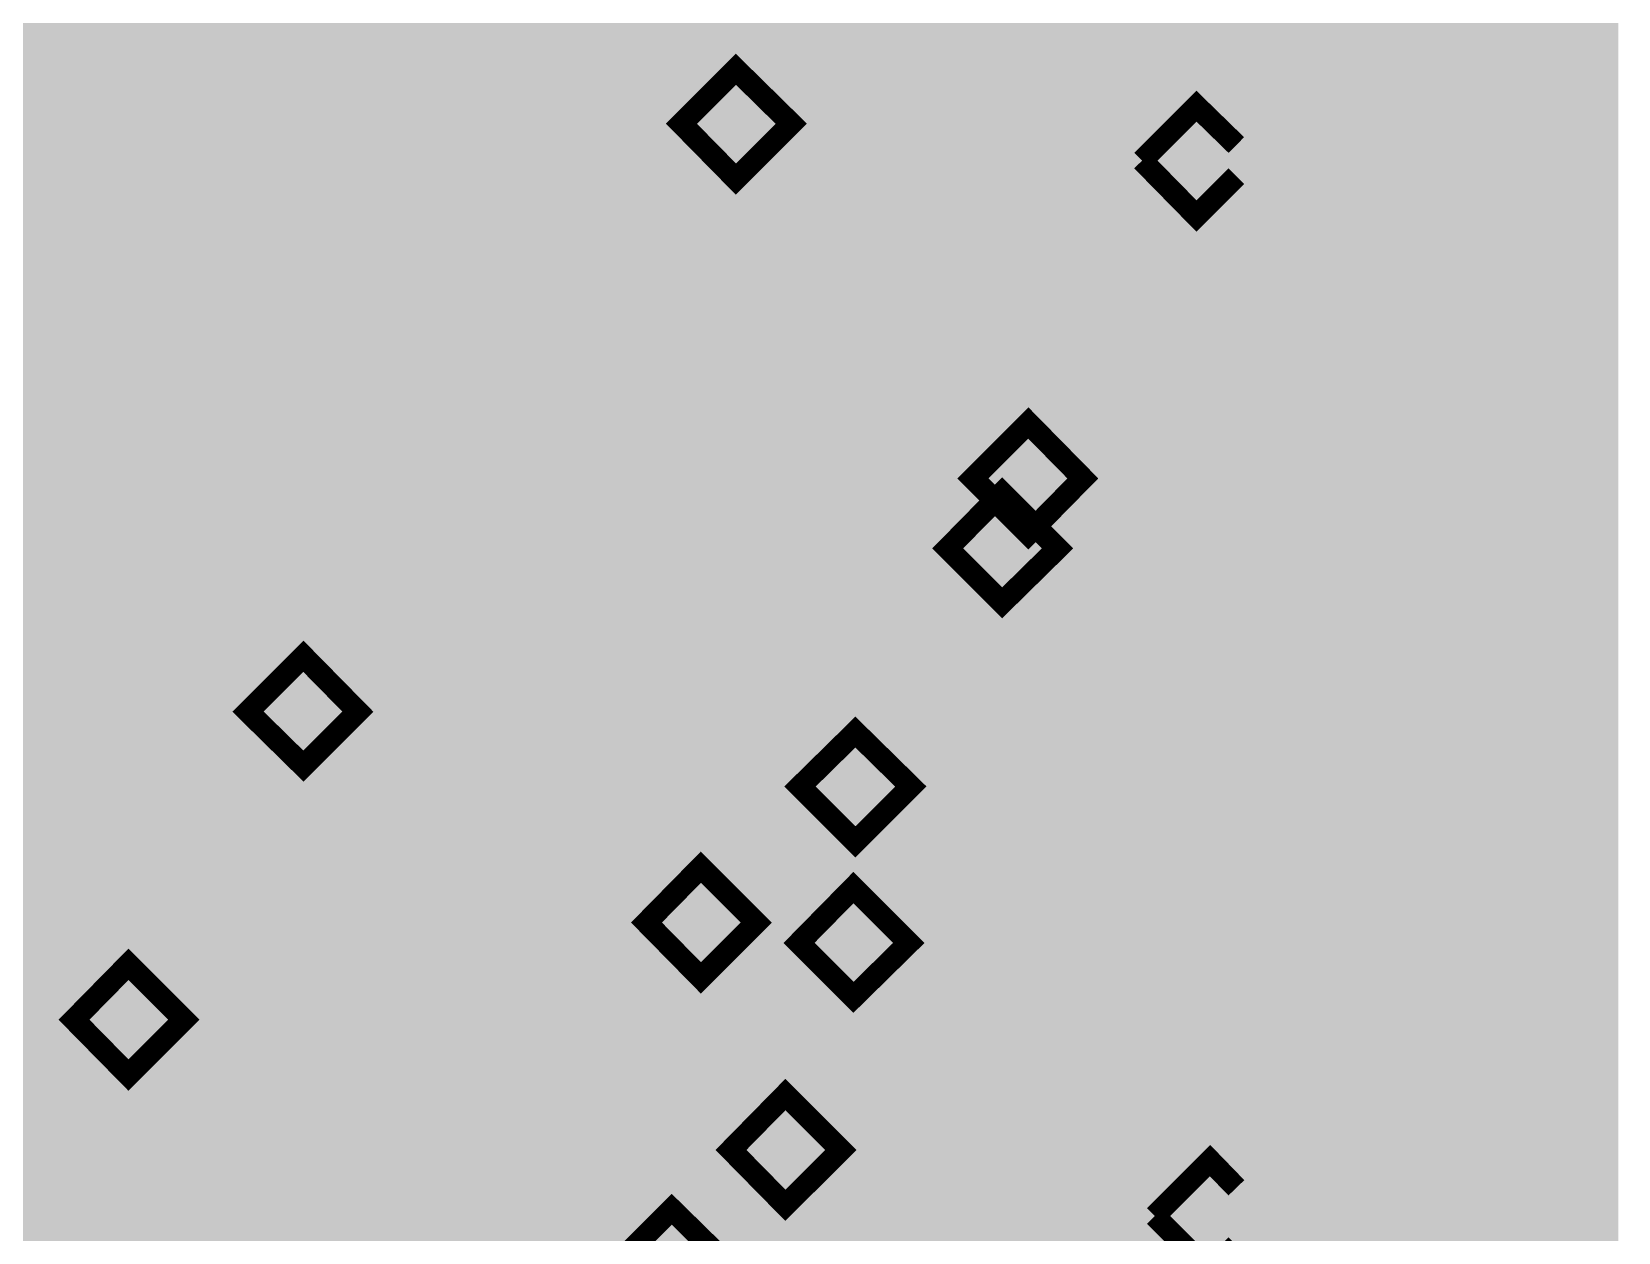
# Model space of a CAD drawing. Header units: millimetres. Extents: x 92 to 588, y 96 to 434.
# Drawn here: x 559.37 to 588.17, y 353.57 to 375.36 of the extents above; entities that cross this region are included whole.
import ezdxf

# ---------------------------------------------------------------- set-up
doc = ezdxf.new("R2010")
doc.units = ezdxf.units.MM
doc.layers.add('H', color=7, linetype='Continuous')
doc.layers.add('P', color=7, linetype='Continuous')

msp = doc.modelspace()

# ---------------------------------------------------------------- hatches: boundary and pattern name
at = {"layer": 'H', "linetype": 'Continuous'}
for points in [[(291.162, 223.903), (291.162, 433.788), (588.166, 433.788), (588.166, 223.903), (291.162, 223.903)], [(572.15, 372.687), (571.162, 373.692), (572.15, 374.68), (573.155, 373.692), (572.15, 372.687)], [(580.51, 372.016), (579.523, 373.022), (580.51, 374.01), (581.234, 373.304), (581.234, 372.74), (580.51, 372.016)], [(570.827, 370.2), (570.65, 370.217), (570.456, 370.235), (570.297, 370.288), (570.156, 370.358), (570.156, 370.711), (570.227, 370.693), (570.28, 370.658), (570.368, 370.605), (570.456, 370.588), (570.544, 370.552), (570.633, 370.517), (570.721, 370.499), (570.827, 370.499), (570.932, 370.517), (571.038, 370.535), (571.091, 370.552), (571.162, 370.623), (571.197, 370.658), (571.268, 370.746), (571.303, 370.835), (571.338, 370.94), (571.338, 371.082), (571.338, 371.152), (571.32, 371.258), (571.303, 371.311), (571.285, 371.346), (571.232, 371.417), (571.197, 371.452), (571.144, 371.487), (571.056, 371.523), (571.003, 371.54), (570.897, 371.575), (570.774, 371.575), (570.633, 371.575), (570.491, 371.558), (570.35, 371.523), (570.262, 371.505), (570.262, 372.845), (571.673, 372.845), (571.673, 372.528), (570.597, 372.528), (570.597, 371.858), (570.65, 371.858), (570.721, 371.858), (570.774, 371.858), (570.827, 371.858), (571.021, 371.858), (571.162, 371.822), (571.232, 371.805), (571.356, 371.752), (571.426, 371.699), (571.479, 371.646), (571.585, 371.523), (571.62, 371.452), (571.656, 371.381), (571.691, 371.187), (571.691, 370.993), (571.656, 370.817), (571.62, 370.729), (571.603, 370.658), (571.515, 370.517), (571.462, 370.464), (571.409, 370.394), (571.268, 370.305), (571.197, 370.27), (571.109, 370.235), (570.932, 370.2), (570.827, 370.2)], [(572.855, 370.2), (572.749, 370.2), (572.573, 370.235), (572.502, 370.253), (572.432, 370.288), (572.291, 370.376), (572.238, 370.411), (572.185, 370.482), (572.097, 370.605), (572.061, 370.658), (572.044, 370.746), (572.008, 370.888), (572.008, 370.976), (572.008, 371.082), (572.061, 371.258), (572.114, 371.364), (572.185, 371.434), (572.344, 371.575), (572.449, 371.628), (572.59, 371.505), (572.467, 371.381), (572.432, 371.311), (572.396, 371.24), (572.361, 371.082), (572.361, 370.993), (572.361, 370.888), (572.432, 370.693), (572.502, 370.605), (572.573, 370.535), (572.749, 370.464), (572.855, 370.464), (572.961, 370.464), (573.137, 370.535), (573.208, 370.588), (573.261, 370.658), (573.331, 370.835), (573.331, 370.94), (573.331, 371.029), (573.296, 371.152), (573.278, 371.205), (573.243, 371.24), (573.12, 371.346), (573.031, 371.381), (572.961, 371.417), (572.873, 371.452), (572.767, 371.505), (572.661, 371.558), (572.59, 371.505), (572.449, 371.628), (572.361, 371.699), (572.22, 371.822), (572.167, 371.893), (572.114, 371.963), (572.079, 372.122), (572.079, 372.21), (572.079, 372.299), (572.097, 372.422), (572.15, 372.546), (572.238, 372.651), (572.291, 372.704), (572.344, 372.757), (572.467, 372.828), (572.608, 372.881), (572.767, 372.898), (572.943, 372.898), (573.102, 372.881), (573.243, 372.828), (573.367, 372.757), (573.42, 372.722), (573.472, 372.669), (573.543, 372.563), (573.596, 372.44), (573.631, 372.316), (573.631, 372.246), (573.631, 372.158), (573.578, 371.981), (573.525, 371.893), (573.472, 371.822), (573.331, 371.681), (573.225, 371.628), (573.102, 371.769), (573.208, 371.893), (573.225, 371.963), (573.261, 372.016), (573.278, 372.158), (573.296, 372.246), (573.278, 372.316), (573.225, 372.475), (573.173, 372.528), (573.137, 372.563), (573.067, 372.598), (572.943, 372.634), (572.855, 372.651), (572.749, 372.634), (572.608, 372.581), (572.538, 372.546), (572.502, 372.51), (572.467, 372.457), (572.432, 372.352), (572.414, 372.263), (572.414, 372.193), (572.449, 372.087), (572.485, 372.034), (572.52, 371.999), (572.608, 371.911), (572.661, 371.875), (572.732, 371.858), (572.837, 371.805), (572.943, 371.752), (573.031, 371.717), (573.102, 371.769), (573.225, 371.628), (573.349, 371.575), (573.508, 371.434), (573.578, 371.364), (573.631, 371.293), (573.684, 371.099), (573.684, 370.976), (573.684, 370.888), (573.666, 370.746), (573.596, 370.605), (573.508, 370.482), (573.455, 370.429), (573.384, 370.376), (573.261, 370.288), (573.102, 370.235), (572.943, 370.2), (572.855, 370.2)], [(576.136, 370.253), (576.136, 371.152), (576.136, 371.417), (576.136, 372.44), (575.272, 371.417), (576.136, 371.417), (576.136, 371.152), (574.989, 371.152), (574.989, 371.505), (576.154, 372.845), (576.471, 372.845), (576.471, 371.417), (576.771, 371.417), (576.771, 371.152), (576.471, 371.152), (576.471, 370.253), (576.136, 370.253)], [(577.441, 370.2), (577.353, 370.217), (577.282, 370.217), (577.212, 370.235), (577.212, 370.57), (577.282, 370.552), (577.371, 370.535), (577.459, 370.517), (577.547, 370.499), (577.635, 370.499), (577.794, 370.535), (577.917, 370.588), (578.041, 370.676), (578.094, 370.729), (578.129, 370.782), (578.217, 370.923), (578.27, 371.082), (578.305, 371.258), (578.305, 371.364), (578.217, 371.558), (578.305, 371.611), (578.323, 371.681), (578.323, 371.911), (578.288, 372.122), (578.27, 372.21), (578.235, 372.281), (578.182, 372.422), (578.129, 372.457), (578.094, 372.51), (578.023, 372.563), (577.988, 372.581), (577.9, 372.598), (577.812, 372.616), (577.706, 372.598), (577.582, 372.546), (577.494, 372.493), (577.476, 372.457), (577.441, 372.422), (577.388, 372.316), (577.353, 372.158), (577.335, 372.016), (577.335, 371.928), (577.371, 371.805), (577.388, 371.752), (577.406, 371.699), (577.476, 371.611), (577.512, 371.558), (577.547, 371.54), (577.635, 371.505), (577.67, 371.487), (577.759, 371.47), (577.847, 371.47), (577.953, 371.487), (578.094, 371.505), (578.217, 371.558), (578.305, 371.364), (578.164, 371.276), (578.041, 371.24), (577.988, 371.205), (577.847, 371.187), (577.776, 371.187), (577.635, 371.187), (577.512, 371.223), (577.441, 371.24), (577.335, 371.293), (577.265, 371.346), (577.212, 371.399), (577.106, 371.523), (577.053, 371.611), (577.035, 371.699), (577, 371.893), (576.983, 371.999), (577, 372.105), (577.018, 372.281), (577.053, 372.369), (577.088, 372.44), (577.177, 372.581), (577.23, 372.651), (577.282, 372.704), (577.424, 372.793), (577.494, 372.828), (577.565, 372.863), (577.723, 372.898), (577.9, 372.898), (578.059, 372.863), (578.129, 372.828), (578.2, 372.793), (578.323, 372.722), (578.394, 372.651), (578.447, 372.581), (578.552, 372.404), (578.588, 372.281), (578.623, 372.158), (578.658, 371.875), (578.658, 371.699), (578.658, 371.54), (578.623, 371.24), (578.588, 371.099), (578.552, 370.958), (578.447, 370.711), (578.376, 370.623), (578.305, 370.517), (578.129, 370.376), (578.023, 370.305), (577.917, 370.27), (577.653, 370.217), (577.512, 370.2), (577.441, 370.2)], [(574.16, 370.253), (574.16, 370.746), (574.566, 370.746), (574.566, 370.253), (574.16, 370.253)], [(568.992, 365.737), (568.816, 365.755), (568.622, 365.79), (568.463, 365.825), (568.322, 365.896), (568.322, 366.266), (568.392, 366.231), (568.463, 366.196), (568.534, 366.16), (568.622, 366.125), (568.71, 366.09), (568.798, 366.072), (568.886, 366.054), (568.992, 366.037), (569.098, 366.054), (569.204, 366.09), (569.257, 366.107), (569.327, 366.16), (569.363, 366.196), (569.433, 366.284), (569.468, 366.39), (569.504, 366.495), (569.504, 366.619), (569.504, 366.689), (569.486, 366.795), (569.468, 366.848), (569.451, 366.883), (569.398, 366.972), (569.363, 366.989), (569.31, 367.025), (569.221, 367.078), (569.169, 367.095), (569.063, 367.113), (568.939, 367.113), (568.798, 367.113), (568.657, 367.095), (568.516, 367.078), (568.428, 367.06), (568.428, 368.383), (569.839, 368.383), (569.839, 368.083), (568.763, 368.083), (568.763, 367.395), (568.816, 367.395), (568.939, 367.413), (568.992, 367.413), (569.186, 367.395), (569.327, 367.377), (569.398, 367.36), (569.521, 367.289), (569.592, 367.236), (569.645, 367.201), (569.751, 367.078), (569.786, 367.007), (569.821, 366.919), (569.856, 366.742), (569.856, 366.619), (569.856, 366.531), (569.821, 366.354), (569.804, 366.266), (569.768, 366.196), (569.68, 366.054), (569.627, 366.002), (569.574, 365.949), (569.433, 365.843), (569.363, 365.808), (569.274, 365.79), (569.098, 365.755), (568.992, 365.737)], [(570.685, 365.755), (570.615, 365.755), (570.527, 365.755), (570.456, 365.772), (570.386, 365.79), (570.386, 366.107), (570.456, 366.09), (570.544, 366.072), (570.633, 366.054), (570.721, 366.054), (570.809, 366.054), (570.968, 366.072), (571.091, 366.125), (571.215, 366.213), (571.268, 366.266), (571.303, 366.337), (571.391, 366.46), (571.444, 366.619), (571.479, 366.813), (571.479, 366.919), (571.391, 367.095), (571.479, 367.166), (571.479, 367.219), (571.497, 367.272), (571.497, 367.448), (571.462, 367.66), (571.444, 367.748), (571.409, 367.836), (571.356, 367.959), (571.303, 368.012), (571.268, 368.048), (571.197, 368.101), (571.162, 368.118), (571.074, 368.153), (570.985, 368.153), (570.88, 368.153), (570.756, 368.101), (570.668, 368.03), (570.615, 367.959), (570.562, 367.871), (570.527, 367.695), (570.509, 367.554), (570.509, 367.483), (570.544, 367.342), (570.58, 367.236), (570.65, 367.148), (570.685, 367.113), (570.721, 367.078), (570.809, 367.042), (570.844, 367.025), (570.932, 367.025), (571.021, 367.007), (571.126, 367.025), (571.268, 367.06), (571.391, 367.095), (571.479, 366.919), (571.338, 366.831), (571.215, 366.778), (571.162, 366.76), (571.021, 366.725), (570.95, 366.725), (570.809, 366.742), (570.685, 366.76), (570.615, 366.778), (570.509, 366.848), (570.439, 366.883), (570.386, 366.936), (570.28, 367.078), (570.227, 367.148), (570.209, 367.236), (570.174, 367.43), (570.156, 367.536), (570.174, 367.642), (570.192, 367.818), (570.227, 367.907), (570.262, 367.995), (570.35, 368.136), (570.403, 368.189), (570.456, 368.242), (570.597, 368.33), (570.668, 368.365), (570.738, 368.4), (570.897, 368.436), (570.985, 368.436), (571.074, 368.436), (571.232, 368.4), (571.303, 368.383), (571.373, 368.348), (571.497, 368.259), (571.55, 368.206), (571.62, 368.136), (571.726, 367.942), (571.761, 367.836), (571.797, 367.713), (571.832, 367.413), (571.832, 367.254), (571.832, 367.095), (571.797, 366.778), (571.761, 366.637), (571.726, 366.495), (571.62, 366.266), (571.55, 366.16), (571.479, 366.072), (571.303, 365.913), (571.197, 365.86), (571.091, 365.808), (570.827, 365.755), (570.685, 365.755)], [(573.278, 365.79), (573.278, 366.16), (573.455, 366.319), (573.614, 366.478), (573.755, 366.619), (573.913, 366.778), (574.037, 366.936), (574.249, 367.201), (574.301, 367.307), (574.354, 367.395), (574.407, 367.607), (574.407, 367.713), (574.407, 367.818), (574.39, 367.889), (574.372, 367.942), (574.319, 368.012), (574.284, 368.03), (574.231, 368.083), (574.143, 368.118), (574.072, 368.136), (573.966, 368.136), (573.878, 368.136), (573.79, 368.118), (573.702, 368.083), (573.614, 368.048), (573.525, 368.03), (573.472, 367.977), (573.402, 367.942), (573.349, 367.907), (573.331, 368.277), (573.455, 368.33), (573.631, 368.383), (573.737, 368.4), (573.913, 368.436), (574.09, 368.436), (574.249, 368.418), (574.39, 368.365), (574.513, 368.295), (574.566, 368.242), (574.619, 368.189), (574.69, 368.083), (574.742, 367.959), (574.76, 367.801), (574.778, 367.73), (574.76, 367.571), (574.742, 367.448), (574.69, 367.324), (574.637, 367.201), (574.566, 367.095), (574.478, 366.989), (574.39, 366.866), (574.284, 366.76), (574.125, 366.584), (573.931, 366.39), (573.737, 366.213), (573.614, 366.09), (574.884, 366.09), (574.884, 365.79), (573.278, 365.79)], [(576.259, 365.79), (576.259, 366.689), (576.259, 366.972), (576.259, 367.977), (575.377, 366.972), (576.259, 366.972), (576.259, 366.689), (575.113, 366.689), (575.113, 367.06), (576.259, 368.383), (576.577, 368.383), (576.577, 366.972), (576.894, 366.972), (576.894, 366.689), (576.577, 366.689), (576.577, 365.79), (576.259, 365.79)], [(577.459, 366.248), (576.453, 367.254), (577.459, 368.259), (578.447, 367.254), (577.459, 366.248)], [(576.983, 364.996), (575.995, 365.984), (576.983, 366.989), (577.988, 365.984), (576.983, 364.996)], [(572.326, 365.79), (572.326, 366.301), (572.732, 366.301), (572.732, 365.79), (572.326, 365.79)], [(559.873, 362.791), (559.785, 362.791), (559.714, 362.809), (559.644, 362.827), (559.644, 363.144), (559.714, 363.126), (559.802, 363.109), (559.89, 363.091), (559.979, 363.073), (560.067, 363.091), (560.226, 363.109), (560.349, 363.162), (560.473, 363.25), (560.525, 363.303), (560.561, 363.356), (560.631, 363.497), (560.702, 363.656), (560.737, 363.85), (560.737, 363.938), (560.631, 364.132), (560.737, 364.185), (560.737, 364.255), (560.737, 364.485), (560.72, 364.696), (560.702, 364.784), (560.667, 364.873), (560.596, 364.996), (560.561, 365.049), (560.525, 365.084), (560.455, 365.137), (560.402, 365.155), (560.331, 365.19), (560.243, 365.19), (560.137, 365.173), (559.996, 365.12), (559.926, 365.067), (559.89, 365.031), (559.873, 364.996), (559.82, 364.908), (559.767, 364.732), (559.767, 364.59), (559.767, 364.52), (559.785, 364.379), (559.82, 364.326), (559.838, 364.273), (559.908, 364.185), (559.943, 364.149), (559.979, 364.114), (560.049, 364.079), (560.102, 364.061), (560.19, 364.061), (560.279, 364.044), (560.384, 364.061), (560.508, 364.097), (560.631, 364.132), (560.737, 363.938), (560.596, 363.867), (560.473, 363.814), (560.402, 363.797), (560.279, 363.761), (560.19, 363.761), (560.067, 363.779), (559.943, 363.797), (559.873, 363.814), (559.767, 363.867), (559.696, 363.92), (559.626, 363.973), (559.52, 364.114), (559.485, 364.185), (559.45, 364.273), (559.414, 364.467), (559.414, 364.573), (559.414, 364.679), (559.45, 364.855), (559.485, 364.943), (559.52, 365.031), (559.608, 365.173), (559.661, 365.225), (559.714, 365.278), (559.855, 365.367), (559.926, 365.402), (559.996, 365.437), (560.155, 365.472), (560.331, 365.472), (560.49, 365.437), (560.561, 365.402), (560.631, 365.384), (560.755, 365.296), (560.808, 365.243), (560.878, 365.155), (560.984, 364.978), (561.019, 364.873), (561.055, 364.749), (561.09, 364.449), (561.09, 364.273), (561.09, 364.114), (561.055, 363.814), (561.019, 363.673), (560.984, 363.532), (560.878, 363.303), (560.808, 363.197), (560.737, 363.109), (560.561, 362.95), (560.455, 362.897), (560.349, 362.844), (560.085, 362.791), (559.943, 362.791), (559.873, 362.791)], [(563.559, 362.827), (563.559, 363.726), (563.559, 364.008), (563.559, 365.014), (562.695, 364.008), (563.559, 364.008), (563.559, 363.726), (562.413, 363.726), (562.413, 364.079), (563.577, 365.419), (563.895, 365.419), (563.895, 364.008), (564.194, 364.008), (564.194, 363.726), (563.895, 363.726), (563.895, 362.827), (563.559, 362.827)], [(564.3, 362.033), (563.295, 363.021), (564.3, 364.026), (565.288, 363.021), (564.3, 362.033)], [(566.329, 361.415), (566.135, 361.415), (565.958, 361.451), (565.782, 361.504), (565.658, 361.557), (565.658, 361.927), (565.729, 361.892), (565.782, 361.856), (565.87, 361.821), (565.958, 361.786), (566.046, 361.751), (566.135, 361.733), (566.223, 361.715), (566.329, 361.715), (566.435, 361.715), (566.54, 361.751), (566.576, 361.768), (566.664, 361.839), (566.699, 361.874), (566.77, 361.945), (566.805, 362.05), (566.84, 362.156), (566.84, 362.297), (566.84, 362.368), (566.823, 362.474), (566.805, 362.527), (566.787, 362.562), (566.734, 362.633), (566.699, 362.668), (566.646, 362.703), (566.558, 362.738), (566.505, 362.756), (566.399, 362.774), (566.258, 362.791), (566.135, 362.774), (565.976, 362.756), (565.852, 362.738), (565.764, 362.721), (565.764, 364.044), (567.175, 364.044), (567.175, 363.744), (566.099, 363.744), (566.099, 363.056), (566.152, 363.073), (566.223, 363.073), (566.276, 363.073), (566.329, 363.073), (566.505, 363.073), (566.664, 363.038), (566.734, 363.021), (566.858, 362.968), (566.928, 362.915), (566.981, 362.862), (567.087, 362.738), (567.122, 362.668), (567.158, 362.597), (567.193, 362.403), (567.193, 362.297), (567.193, 362.192), (567.158, 362.033), (567.122, 361.945), (567.105, 361.874), (567.017, 361.733), (566.964, 361.662), (566.911, 361.609), (566.77, 361.521), (566.699, 361.486), (566.611, 361.451), (566.435, 361.415), (566.329, 361.415)], [(567.951, 361.415), (567.863, 361.433), (567.793, 361.433), (567.722, 361.451), (567.722, 361.786), (567.793, 361.768), (567.881, 361.733), (567.969, 361.715), (568.057, 361.715), (568.145, 361.715), (568.304, 361.751), (568.428, 361.803), (568.551, 361.892), (568.604, 361.945), (568.639, 361.998), (568.728, 362.139), (568.78, 362.297), (568.816, 362.474), (568.816, 362.58), (568.71, 362.774), (568.816, 362.827), (568.833, 362.932), (568.833, 362.985), (568.816, 363.126), (568.798, 363.338), (568.78, 363.426), (568.745, 363.497), (568.692, 363.62), (568.639, 363.673), (568.604, 363.708), (568.534, 363.779), (568.481, 363.797), (568.41, 363.814), (568.322, 363.814), (568.216, 363.814), (568.093, 363.761), (568.004, 363.708), (567.969, 363.673), (567.951, 363.638), (567.899, 363.532), (567.863, 363.373), (567.846, 363.232), (567.846, 363.144), (567.881, 363.021), (567.899, 362.95), (567.916, 362.897), (567.987, 362.809), (568.022, 362.774), (568.057, 362.756), (568.128, 362.721), (568.181, 362.703), (568.269, 362.685), (568.357, 362.685), (568.463, 362.685), (568.586, 362.721), (568.71, 362.774), (568.816, 362.58), (568.675, 362.491), (568.551, 362.438), (568.481, 362.421), (568.357, 362.403), (568.287, 362.403), (568.145, 362.403), (568.022, 362.438), (567.951, 362.456), (567.846, 362.509), (567.775, 362.544), (567.705, 362.615), (567.616, 362.738), (567.563, 362.827), (567.528, 362.897), (567.493, 363.109), (567.493, 363.215), (567.493, 363.303), (567.528, 363.497), (567.563, 363.585), (567.599, 363.656), (567.687, 363.797), (567.74, 363.867), (567.793, 363.92), (567.934, 364.008), (568.004, 364.044), (568.075, 364.061), (568.234, 364.097), (568.322, 364.097), (568.41, 364.097), (568.569, 364.079), (568.639, 364.044), (568.71, 364.008), (568.833, 363.92), (568.886, 363.867), (568.957, 363.797), (569.063, 363.603), (569.098, 363.497), (569.133, 363.373), (569.169, 363.091), (569.169, 362.915), (569.169, 362.756), (569.133, 362.456), (569.098, 362.315), (569.063, 362.174), (568.957, 361.927), (568.886, 361.839), (568.816, 361.733), (568.639, 361.574), (568.534, 361.521), (568.428, 361.468), (568.163, 361.415), (568.022, 361.415), (567.951, 361.415)], [(570.756, 361.468), (571.938, 363.744), (570.597, 363.744), (570.597, 364.044), (572.238, 364.044), (572.238, 363.673), (571.126, 361.468), (570.756, 361.468)], [(573.349, 361.415), (573.243, 361.415), (573.067, 361.433), (572.996, 361.468), (572.926, 361.504), (572.785, 361.574), (572.732, 361.627), (572.679, 361.68), (572.59, 361.803), (572.555, 361.874), (572.538, 361.945), (572.502, 362.103), (572.502, 362.174), (572.502, 362.28), (572.555, 362.474), (572.608, 362.562), (572.679, 362.65), (572.837, 362.791), (572.943, 362.844), (573.084, 362.703), (572.961, 362.597), (572.926, 362.527), (572.89, 362.456), (572.855, 362.297), (572.855, 362.209), (572.855, 362.086), (572.926, 361.892), (572.996, 361.821), (573.067, 361.751), (573.243, 361.68), (573.349, 361.662), (573.455, 361.68), (573.631, 361.733), (573.702, 361.803), (573.755, 361.874), (573.825, 362.05), (573.825, 362.156), (573.825, 362.227), (573.79, 362.368), (573.772, 362.403), (573.737, 362.456), (573.614, 362.544), (573.525, 362.597), (573.455, 362.633), (573.367, 362.668), (573.261, 362.703), (573.155, 362.756), (573.084, 362.703), (572.943, 362.844), (572.855, 362.915), (572.714, 363.038), (572.661, 363.109), (572.608, 363.162), (572.573, 363.338), (572.573, 363.426), (572.573, 363.497), (572.59, 363.638), (572.643, 363.761), (572.732, 363.867), (572.785, 363.92), (572.837, 363.955), (572.961, 364.044), (573.102, 364.079), (573.261, 364.114), (573.437, 364.114), (573.596, 364.079), (573.737, 364.044), (573.86, 363.973), (573.913, 363.92), (573.966, 363.885), (574.037, 363.779), (574.09, 363.656), (574.125, 363.532), (574.125, 363.462), (574.125, 363.373), (574.072, 363.197), (574.019, 363.109), (573.966, 363.021), (573.825, 362.897), (573.719, 362.844), (573.596, 362.985), (573.702, 363.109), (573.719, 363.162), (573.755, 363.232), (573.772, 363.373), (573.79, 363.444), (573.772, 363.532), (573.719, 363.673), (573.666, 363.744), (573.631, 363.761), (573.561, 363.814), (573.437, 363.85), (573.349, 363.85), (573.243, 363.85), (573.102, 363.797), (573.031, 363.744), (572.996, 363.726), (572.961, 363.656), (572.926, 363.55), (572.908, 363.479), (572.908, 363.409), (572.943, 363.303), (572.979, 363.25), (573.014, 363.215), (573.102, 363.126), (573.155, 363.091), (573.225, 363.056), (573.331, 363.021), (573.437, 362.968), (573.525, 362.932), (573.596, 362.985), (573.719, 362.844), (573.843, 362.774), (574.002, 362.65), (574.072, 362.58), (574.125, 362.491), (574.178, 362.297), (574.178, 362.192), (574.178, 362.103), (574.16, 361.962), (574.09, 361.821), (574.002, 361.698), (573.949, 361.627), (573.878, 361.574), (573.755, 361.504), (573.596, 361.433), (573.437, 361.415), (573.349, 361.415)], [(561.584, 362.827), (561.584, 363.32), (561.99, 363.32), (561.99, 362.827), (561.584, 362.827)], [(574.319, 360.657), (573.314, 361.662), (574.319, 362.65), (575.325, 361.662), (574.319, 360.657)], [(569.662, 361.468), (569.662, 361.962), (570.068, 361.962), (570.068, 361.468), (569.662, 361.468)], [(571.515, 358.188), (570.527, 359.193), (571.515, 360.198), (572.52, 359.193), (571.515, 358.188)], [(559.573, 357.235), (559.573, 357.5), (560.049, 357.5), (560.049, 359.228), (559.573, 359.228), (559.573, 359.475), (559.696, 359.475), (559.89, 359.51), (559.961, 359.546), (560.049, 359.616), (560.102, 359.74), (560.102, 359.828), (560.384, 359.828), (560.384, 357.5), (560.843, 357.5), (560.843, 357.235), (559.573, 357.235)], [(574.284, 357.835), (573.296, 358.823), (574.284, 359.828), (575.289, 358.823), (574.284, 357.835)], [(563.524, 356.794), (563.348, 356.794), (563.171, 356.829), (562.995, 356.882), (562.854, 356.935), (562.854, 357.306), (562.924, 357.27), (562.995, 357.235), (563.065, 357.2), (563.154, 357.164), (563.26, 357.129), (563.348, 357.112), (563.436, 357.094), (563.542, 357.094), (563.63, 357.094), (563.736, 357.129), (563.789, 357.147), (563.877, 357.217), (563.912, 357.253), (563.965, 357.323), (564, 357.429), (564.036, 357.535), (564.036, 357.676), (564.036, 357.729), (564.018, 357.852), (564, 357.888), (563.983, 357.941), (563.93, 358.011), (563.895, 358.046), (563.859, 358.064), (563.771, 358.117), (563.718, 358.135), (563.595, 358.152), (563.471, 358.152), (563.33, 358.152), (563.189, 358.135), (563.048, 358.117), (562.96, 358.099), (562.96, 359.422), (564.371, 359.422), (564.371, 359.122), (563.295, 359.122), (563.295, 358.434), (563.348, 358.452), (563.418, 358.452), (563.471, 358.452), (563.524, 358.452), (563.718, 358.452), (563.859, 358.417), (563.93, 358.399), (564.071, 358.329), (564.124, 358.293), (564.194, 358.24), (564.283, 358.117), (564.318, 358.046), (564.353, 357.976), (564.388, 357.782), (564.388, 357.676), (564.388, 357.57), (564.353, 357.394), (564.335, 357.323), (564.3, 357.235), (564.212, 357.112), (564.159, 357.041), (564.106, 356.988), (563.965, 356.9), (563.895, 356.865), (563.806, 356.829), (563.63, 356.794), (563.524, 356.794)], [(565.217, 356.794), (565.147, 356.794), (564.988, 356.812), (564.918, 356.829), (564.918, 357.164), (564.988, 357.147), (565.076, 357.112), (565.165, 357.094), (565.27, 357.094), (565.341, 357.094), (565.5, 357.129), (565.641, 357.182), (565.747, 357.27), (565.8, 357.323), (565.852, 357.376), (565.923, 357.517), (565.976, 357.676), (566.011, 357.852), (566.011, 357.958), (565.923, 358.152), (566.029, 358.205), (566.029, 358.276), (566.029, 358.311), (566.029, 358.364), (566.029, 358.487), (565.994, 358.717), (565.976, 358.805), (565.958, 358.875), (565.888, 358.999), (565.852, 359.052), (565.8, 359.087), (565.729, 359.158), (565.694, 359.175), (565.605, 359.193), (565.517, 359.193), (565.411, 359.193), (565.288, 359.14), (565.217, 359.087), (565.182, 359.052), (565.147, 358.999), (565.094, 358.911), (565.059, 358.734), (565.059, 358.611), (565.059, 358.523), (565.076, 358.382), (565.094, 358.329), (565.112, 358.276), (565.182, 358.188), (565.235, 358.152), (565.27, 358.135), (565.341, 358.099), (565.376, 358.082), (565.464, 358.064), (565.553, 358.064), (565.676, 358.064), (565.8, 358.099), (565.923, 358.152), (566.011, 357.958), (565.888, 357.87), (565.747, 357.817), (565.694, 357.799), (565.553, 357.782), (565.482, 357.782), (565.341, 357.782), (565.217, 357.817), (565.165, 357.835), (565.041, 357.888), (564.988, 357.923), (564.918, 357.993), (564.812, 358.117), (564.776, 358.205), (564.741, 358.276), (564.706, 358.47), (564.706, 358.593), (564.706, 358.681), (564.741, 358.875), (564.759, 358.946), (564.794, 359.034), (564.882, 359.175), (564.935, 359.246), (565.006, 359.299), (565.129, 359.387), (565.2, 359.422), (565.288, 359.44), (565.447, 359.475), (565.517, 359.475), (565.605, 359.475), (565.764, 359.458), (565.852, 359.422), (565.923, 359.387), (566.046, 359.299), (566.099, 359.246), (566.152, 359.175), (566.258, 358.981), (566.311, 358.875), (566.329, 358.752), (566.382, 358.47), (566.382, 358.293), (566.382, 358.135), (566.329, 357.835), (566.311, 357.676), (566.258, 357.553), (566.152, 357.306), (566.099, 357.2), (566.011, 357.112), (565.835, 356.953), (565.729, 356.9), (565.623, 356.847), (565.359, 356.794), (565.217, 356.794)], [(568.516, 356.794), (568.34, 356.794), (568.163, 356.829), (567.987, 356.882), (567.846, 356.935), (567.846, 357.306), (567.916, 357.27), (567.987, 357.235), (568.057, 357.2), (568.145, 357.164), (568.251, 357.129), (568.34, 357.112), (568.428, 357.094), (568.534, 357.094), (568.639, 357.094), (568.728, 357.129), (568.78, 357.147), (568.869, 357.217), (568.904, 357.253), (568.957, 357.323), (568.992, 357.429), (569.027, 357.535), (569.027, 357.676), (569.027, 357.729), (569.01, 357.852), (568.992, 357.888), (568.975, 357.941), (568.922, 358.011), (568.886, 358.046), (568.851, 358.064), (568.763, 358.117), (568.71, 358.135), (568.586, 358.152), (568.463, 358.152), (568.322, 358.152), (568.181, 358.135), (568.04, 358.117), (567.951, 358.099), (567.951, 359.422), (569.363, 359.422), (569.363, 359.122), (568.287, 359.122), (568.287, 358.434), (568.357, 358.452), (568.463, 358.452), (568.516, 358.452), (568.71, 358.452), (568.851, 358.417), (568.922, 358.399), (569.063, 358.329), (569.116, 358.293), (569.186, 358.24), (569.274, 358.117), (569.31, 358.046), (569.345, 357.976), (569.38, 357.782), (569.38, 357.676), (569.38, 357.57), (569.345, 357.394), (569.327, 357.323), (569.292, 357.235), (569.204, 357.112), (569.151, 357.041), (569.098, 356.988), (568.957, 356.9), (568.886, 356.865), (568.798, 356.829), (568.622, 356.794), (568.516, 356.794)], [(570.791, 356.847), (570.791, 357.729), (570.791, 358.011), (570.791, 359.017), (569.909, 358.011), (570.791, 358.011), (570.791, 357.729), (569.645, 357.729), (569.645, 358.099), (570.809, 359.422), (571.126, 359.422), (571.126, 358.011), (571.426, 358.011), (571.426, 357.729), (571.126, 357.729), (571.126, 356.847), (570.791, 356.847)], [(561.125, 356.424), (560.137, 357.429), (561.125, 358.434), (562.131, 357.429), (561.125, 356.424)], [(566.858, 356.847), (566.858, 357.341), (567.281, 357.341), (567.281, 356.847), (566.858, 356.847)], [(572.873, 353.619), (572.785, 353.619), (572.626, 353.654), (572.555, 353.672), (572.485, 353.707), (572.361, 353.795), (572.291, 353.848), (572.238, 353.937), (572.132, 354.113), (572.079, 354.236), (572.061, 354.36), (572.008, 354.642), (572.008, 354.801), (572.008, 354.977), (572.044, 355.277), (572.079, 355.418), (572.114, 355.542), (572.22, 355.789), (572.291, 355.894), (572.361, 355.983), (572.555, 356.141), (572.661, 356.194), (572.767, 356.247), (573.031, 356.3), (573.173, 356.3), (573.261, 356.3), (573.331, 356.3), (573.402, 356.283), (573.472, 356.265), (573.472, 355.947), (573.402, 355.965), (573.314, 355.983), (573.225, 356), (573.12, 356), (573.049, 356), (572.89, 355.983), (572.767, 355.93), (572.661, 355.842), (572.608, 355.789), (572.555, 355.736), (572.467, 355.595), (572.414, 355.436), (572.379, 355.242), (572.361, 355.136), (572.485, 354.96), (572.361, 354.889), (572.361, 354.854), (572.361, 354.818), (572.361, 354.607), (572.396, 354.395), (572.414, 354.307), (572.449, 354.219), (572.502, 354.095), (572.538, 354.042), (572.626, 353.972), (572.696, 353.937), (572.785, 353.901), (572.873, 353.901), (572.979, 353.901), (573.102, 353.954), (573.173, 354.025), (573.208, 354.06), (573.243, 354.095), (573.278, 354.183), (573.331, 354.36), (573.331, 354.501), (573.331, 354.572), (573.314, 354.713), (573.296, 354.766), (573.278, 354.818), (573.208, 354.907), (573.155, 354.942), (573.12, 354.977), (573.049, 355.013), (573.014, 355.03), (572.926, 355.03), (572.837, 355.048), (572.714, 355.03), (572.59, 354.995), (572.485, 354.96), (572.361, 355.136), (572.485, 355.224), (572.626, 355.277), (572.679, 355.295), (572.837, 355.33), (572.908, 355.33), (573.049, 355.312), (573.173, 355.295), (573.225, 355.277), (573.349, 355.207), (573.402, 355.171), (573.472, 355.118), (573.578, 354.977), (573.614, 354.907), (573.649, 354.818), (573.684, 354.624), (573.684, 354.519), (573.684, 354.413), (573.649, 354.236), (573.614, 354.148), (573.596, 354.06), (573.508, 353.919), (573.437, 353.866), (573.384, 353.813), (573.261, 353.707), (573.19, 353.69), (573.12, 353.654), (572.961, 353.619), (572.873, 353.619)], [(574.778, 353.619), (574.778, 353.901), (574.848, 353.901), (574.972, 353.937), (575.025, 353.972), (575.06, 354.007), (575.13, 354.113), (575.166, 354.183), (575.183, 354.254), (575.219, 354.413), (575.236, 354.501), (575.254, 354.713), (575.254, 354.96), (575.254, 355.224), (575.236, 355.436), (575.219, 355.524), (575.183, 355.683), (575.166, 355.753), (575.13, 355.824), (575.06, 355.912), (575.025, 355.947), (574.972, 355.983), (574.848, 356.018), (574.778, 356.018), (574.707, 356.018), (574.584, 355.983), (574.548, 355.947), (574.495, 355.912), (574.425, 355.824), (574.39, 355.753), (574.372, 355.683), (574.337, 355.524), (574.319, 355.418), (574.301, 355.207), (574.301, 354.713), (574.319, 354.519), (574.337, 354.413), (574.372, 354.254), (574.39, 354.183), (574.425, 354.113), (574.495, 354.025), (574.531, 353.972), (574.584, 353.954), (574.707, 353.901), (574.778, 353.901), (574.778, 353.619), (574.672, 353.619), (574.495, 353.672), (574.337, 353.743), (574.213, 353.866), (574.16, 353.954), (574.107, 354.042), (574.037, 354.254), (573.984, 354.501), (573.949, 354.801), (573.949, 355.136), (573.984, 355.436), (574.037, 355.7), (574.107, 355.894), (574.16, 355.983), (574.213, 356.071), (574.337, 356.177), (574.495, 356.265), (574.672, 356.3), (574.778, 356.318), (574.884, 356.3), (575.078, 356.265), (575.219, 356.177), (575.36, 356.053), (575.413, 355.983), (575.448, 355.894), (575.536, 355.683), (575.571, 355.418), (575.607, 355.136), (575.607, 354.96), (575.607, 354.801), (575.571, 354.501), (575.536, 354.236), (575.448, 354.025), (575.413, 353.954), (575.36, 353.866), (575.219, 353.743), (575.06, 353.672), (574.884, 353.619), (574.778, 353.619)], [(577.177, 353.672), (578.358, 355.947), (577.035, 355.947), (577.035, 356.265), (578.676, 356.265), (578.676, 355.877), (577.547, 353.672), (577.177, 353.672)], [(579.135, 353.672), (580.316, 355.947), (578.976, 355.947), (578.976, 356.265), (580.616, 356.265), (580.616, 355.877), (579.505, 353.672), (579.135, 353.672)], [(573.049, 354.06), (572.061, 355.065), (573.049, 356.071), (574.055, 355.065), (573.049, 354.06)], [(580.757, 352.861), (579.752, 353.866), (580.757, 354.871), (581.234, 354.378), (581.234, 353.337), (580.757, 352.861)], [(560.42, 351.732), (560.42, 352.014), (560.49, 352.032), (560.596, 352.049), (560.649, 352.084), (560.702, 352.12), (560.772, 352.226), (560.79, 352.296), (560.825, 352.367), (560.861, 352.525), (560.861, 352.614), (560.878, 352.825), (560.896, 353.09), (560.878, 353.337), (560.861, 353.548), (560.861, 353.637), (560.825, 353.795), (560.79, 353.866), (560.772, 353.937), (560.702, 354.025), (560.649, 354.078), (560.614, 354.095), (560.49, 354.131), (560.42, 354.131), (560.349, 354.131), (560.226, 354.095), (560.173, 354.078), (560.137, 354.025), (560.067, 353.937), (560.032, 353.866), (560.014, 353.795), (559.979, 353.637), (559.961, 353.531), (559.943, 353.319), (559.943, 353.072), (559.943, 352.825), (559.961, 352.631), (559.961, 352.543), (559.996, 352.367), (560.032, 352.296), (560.049, 352.226), (560.137, 352.137), (560.173, 352.084), (560.226, 352.067), (560.349, 352.032), (560.42, 352.014), (560.42, 351.732), (560.314, 351.732), (560.12, 351.785), (559.961, 351.855), (559.838, 351.979), (559.785, 352.067), (559.749, 352.155), (559.661, 352.367), (559.608, 352.614), (559.591, 352.913), (559.591, 353.249), (559.626, 353.548), (559.661, 353.813), (559.749, 354.007), (559.785, 354.095), (559.838, 354.183), (559.979, 354.307), (560.137, 354.378), (560.314, 354.413), (560.42, 354.43), (560.525, 354.413), (560.702, 354.378), (560.861, 354.289), (560.984, 354.166), (561.037, 354.095), (561.09, 354.007), (561.16, 353.795), (561.213, 353.548), (561.231, 353.249), (561.249, 353.09), (561.231, 352.913), (561.213, 352.614), (561.16, 352.349), (561.09, 352.137), (561.037, 352.067), (560.984, 351.979), (560.861, 351.855), (560.702, 351.785), (560.525, 351.732), (560.42, 351.732)], [(563.383, 351.732), (563.207, 351.749), (563.013, 351.767), (562.854, 351.82), (562.713, 351.89), (562.713, 352.243), (562.783, 352.226), (562.854, 352.173), (562.924, 352.137), (563.013, 352.12), (563.118, 352.084), (563.207, 352.049), (563.295, 352.032), (563.383, 352.032), (563.489, 352.049), (563.595, 352.067), (563.648, 352.084), (563.718, 352.155), (563.771, 352.19), (563.824, 352.278), (563.859, 352.367), (563.895, 352.473), (563.895, 352.614), (563.895, 352.684), (563.877, 352.79), (563.859, 352.843), (563.842, 352.878), (563.789, 352.949), (563.753, 352.984), (563.718, 353.019), (563.612, 353.055), (563.559, 353.072), (563.454, 353.108), (563.33, 353.108), (563.189, 353.108), (563.048, 353.09), (562.907, 353.055), (562.819, 353.037), (562.819, 354.378), (564.23, 354.378), (564.23, 354.06), (563.154, 354.06), (563.154, 353.39), (563.207, 353.39), (563.277, 353.39), (563.33, 353.39), (563.383, 353.39), (563.577, 353.39), (563.718, 353.354), (563.789, 353.337), (563.912, 353.284), (563.983, 353.231), (564.036, 353.178), (564.141, 353.055), (564.177, 352.984), (564.212, 352.913), (564.247, 352.719), (564.247, 352.614), (564.247, 352.525), (564.212, 352.349), (564.194, 352.261), (564.159, 352.19), (564.071, 352.049), (564.018, 351.996), (563.965, 351.926), (563.824, 351.838), (563.753, 351.802), (563.665, 351.767), (563.489, 351.732), (563.383, 351.732)], [(565.323, 351.732), (565.147, 351.749), (564.97, 351.767), (564.794, 351.82), (564.653, 351.89), (564.653, 352.243), (564.724, 352.226), (564.794, 352.173), (564.865, 352.137), (564.953, 352.12), (565.059, 352.084), (565.147, 352.049), (565.235, 352.032), (565.341, 352.032), (565.447, 352.049), (565.535, 352.067), (565.588, 352.084), (565.676, 352.155), (565.711, 352.19), (565.764, 352.278), (565.8, 352.367), (565.835, 352.473), (565.835, 352.614), (565.835, 352.684), (565.817, 352.79), (565.8, 352.843), (565.782, 352.878), (565.729, 352.949), (565.694, 352.984), (565.658, 353.019), (565.57, 353.055), (565.517, 353.072), (565.394, 353.108), (565.27, 353.108), (565.129, 353.108), (564.988, 353.09), (564.847, 353.055), (564.759, 353.037), (564.759, 354.378), (566.17, 354.378), (566.17, 354.06), (565.094, 354.06), (565.094, 353.39), (565.165, 353.39), (565.217, 353.39), (565.27, 353.39), (565.323, 353.39), (565.517, 353.39), (565.658, 353.354), (565.729, 353.337), (565.87, 353.284), (565.923, 353.231), (565.994, 353.178), (566.082, 353.055), (566.117, 352.984), (566.152, 352.913), (566.188, 352.719), (566.188, 352.614), (566.188, 352.525), (566.152, 352.349), (566.135, 352.261), (566.099, 352.19), (566.011, 352.049), (565.958, 351.996), (565.905, 351.926), (565.764, 351.838), (565.694, 351.802), (565.605, 351.767), (565.429, 351.732), (565.323, 351.732)], [(570.985, 351.996), (569.998, 353.002), (570.985, 353.989), (571.991, 353.002), (570.985, 351.996)], [(576.083, 353.672), (576.083, 354.166), (576.506, 354.166), (576.506, 353.672), (576.083, 353.672)]]:
    msp.add_hatch(color=7, dxfattribs=at).paths.add_polyline_path(points)

# ---------------------------------------------------------------- linework, layer by layer
at = {"layer": 'P', "color": 7, "const_width": 0.4}
for points in [[(571.162, 373.692), (572.15, 372.687), (573.155, 373.692), (572.15, 374.68), (571.162, 373.692), (571.162, 373.692)], [(581.234, 373.304), (580.51, 374.01), (579.523, 373.022), (579.523, 373.022)], [(579.523, 373.022), (580.51, 372.016), (581.234, 372.74)], [(576.453, 367.254), (577.459, 366.248), (578.447, 367.254), (577.459, 368.259), (576.453, 367.254), (576.453, 367.254)], [(575.995, 365.984), (576.983, 364.996), (577.988, 365.984), (576.983, 366.989), (575.995, 365.984), (575.995, 365.984)], [(563.295, 363.021), (564.3, 362.033), (565.288, 363.021), (564.3, 364.026), (563.295, 363.021), (563.295, 363.021)], [(573.314, 361.662), (574.319, 360.657), (575.325, 361.662), (574.319, 362.65), (573.314, 361.662), (573.314, 361.662)], [(570.527, 359.193), (571.515, 358.188), (572.52, 359.193), (571.515, 360.198), (570.527, 359.193), (570.527, 359.193)], [(573.296, 358.823), (574.284, 357.835), (575.289, 358.823), (574.284, 359.828), (573.296, 358.823), (573.296, 358.823)], [(560.137, 357.429), (561.125, 356.424), (562.131, 357.429), (561.125, 358.434), (560.137, 357.429), (560.137, 357.429)], [(572.061, 355.065), (573.049, 354.06), (574.055, 355.065), (573.049, 356.071), (572.061, 355.065), (572.061, 355.065)], [(581.234, 354.378), (580.757, 354.871), (579.752, 353.866), (579.752, 353.866)], [(569.998, 353.002), (570.985, 351.996), (571.991, 353.002), (570.985, 353.989), (569.998, 353.002), (569.998, 353.002)], [(579.752, 353.866), (580.757, 352.861), (581.234, 353.337)]]:
    msp.add_lwpolyline(points, dxfattribs=at)

doc.saveas('drawing.dxf')
